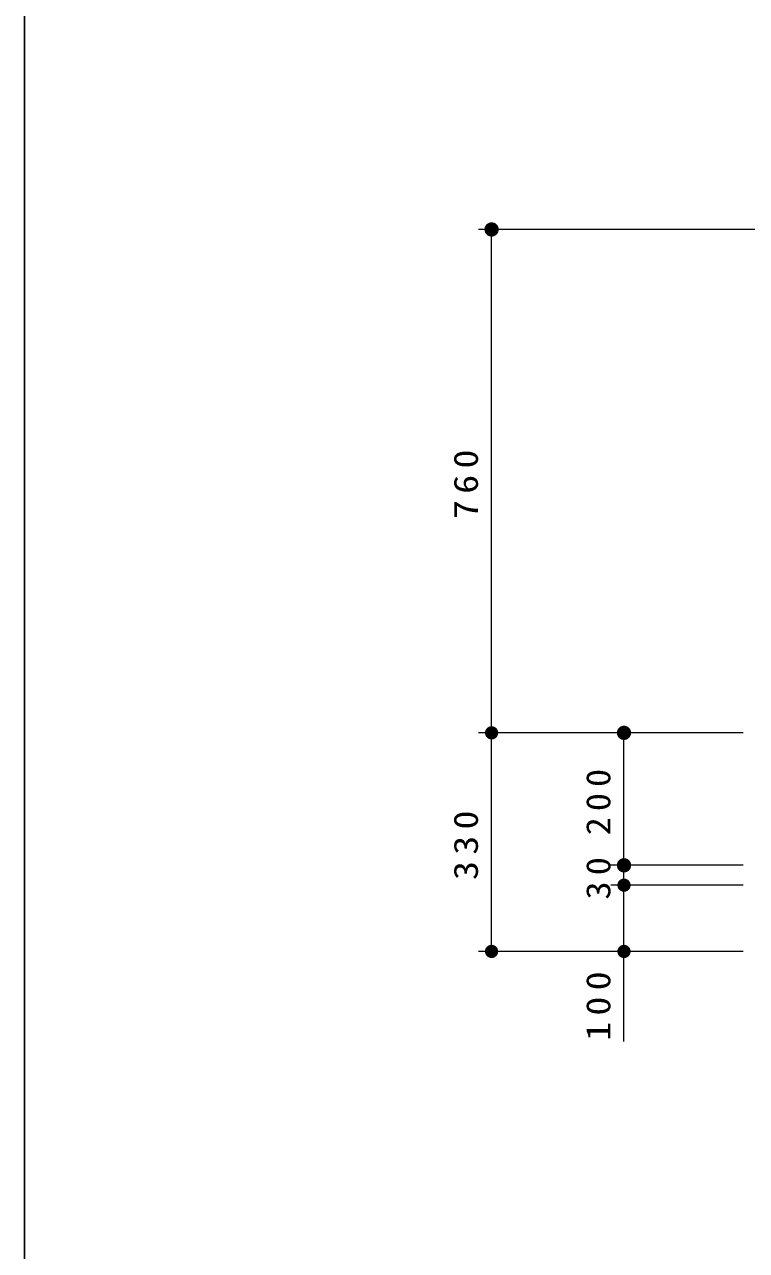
# Model space of a CAD drawing. Units: millimetres on the paper, scale 1:20. Extents: x -365 to 12, y -38 to 257.
# Drawn here: x -365 to -310.5, y 59 to 151.6 of the extents above; entities that cross this region are included whole.
import ezdxf

# ---------------------------------------------------------------- set-up
doc = ezdxf.new("R2010")
doc.units = ezdxf.units.MM
doc.layers.add('1_20', color=3, linetype='Continuous', lineweight=25)
doc.layers.add('99', color=7, linetype='Continuous', lineweight=13)
doc.styles.add('ＭＳ ゴシック', font='')
doc.styles.get('ＭＳ ゴシック').set_extended_font_data('MS Gothic')

# ---------------------------------------------------------------- blocks, each defined once
blk = doc.blocks.new('filled_dot')
at = {"color": 0, "linetype": 'Continuous', "lineweight": -2, "const_width": 1.25}
blk.add_lwpolyline([(-0.625, 0, 1), (0.625, 0, 1)], format="xyb", close=True, dxfattribs=at)

msp = doc.modelspace()

# ---------------------------------------------------------------- linework, layer by layer
at = {"layer": '1_20', "color": 7, "lineweight": 13}
for p, q in [((-309.229, 136.086), (-330.729, 136.086)), ((-329.729, 98.086), (-329.729, 136.086)), ((-310.729, 98.086), (-330.729, 98.086)), ((-329.729, 81.586), (-329.729, 98.086)), ((-319.729, 88.086), (-319.729, 98.086)), ((-310.729, 88.086), (-320.729, 88.086)), ((-319.729, 86.586), (-319.729, 88.086)), ((-310.729, 86.586), (-320.729, 86.586)), ((-319.729, 74.779), (-319.729, 86.586)), ((-310.729, 81.586), (-330.729, 81.586))]:
    msp.add_line(p, q, dxfattribs=at)
at = {"layer": '99', "color": 20, "lineweight": 25}
msp.add_line((-365, 257), (-365, 0), dxfattribs=at)

# ---------------------------------------------------------------- block references
at = {"layer": '1_20', "color": 7, "lineweight": 13}
for p, xscale, yscale, rotation in [((-329.729, 136.086), 0.431, 0.431, 270), ((-329.729, 98.086), 0.4, 0.4, 270), ((-319.729, 98.086), 0.431, 0.431, 270), ((-319.729, 88.086), 0.431, 0.431, 270), ((-319.729, 86.586), 0.4, 0.4, 270), ((-329.729, 81.586), 0.4, 0.4, 90), ((-319.729, 81.586), 0.4, 0.4, 90)]:
    msp.add_blockref('filled_dot', p, dxfattribs=dict(at, xscale=xscale, yscale=yscale, rotation=rotation))

# ---------------------------------------------------------------- texts
at = {"layer": '1_20', "color": 7, "char_height": 1.833, "attachment_point": 8, "rotation": 90, "style": 'ＭＳ ゴシック'}
for s, insert in [('\\T1.33;\\W1.15;760', (-330.729, 117.086)), ('\\T1.33;\\W1.1;200', (-320.729, 93.086)), ('\\T1.33;\\W1.15;330', (-330.729, 89.836)), ('\\T1.34;\\W1.1;30', (-320.729, 87.336)), ('\\T1.33;\\W1.15;100', (-320.729, 77.695))]:
    msp.add_mtext(s, dxfattribs=dict(at, insert=insert))

doc.saveas('drawing.dxf')
